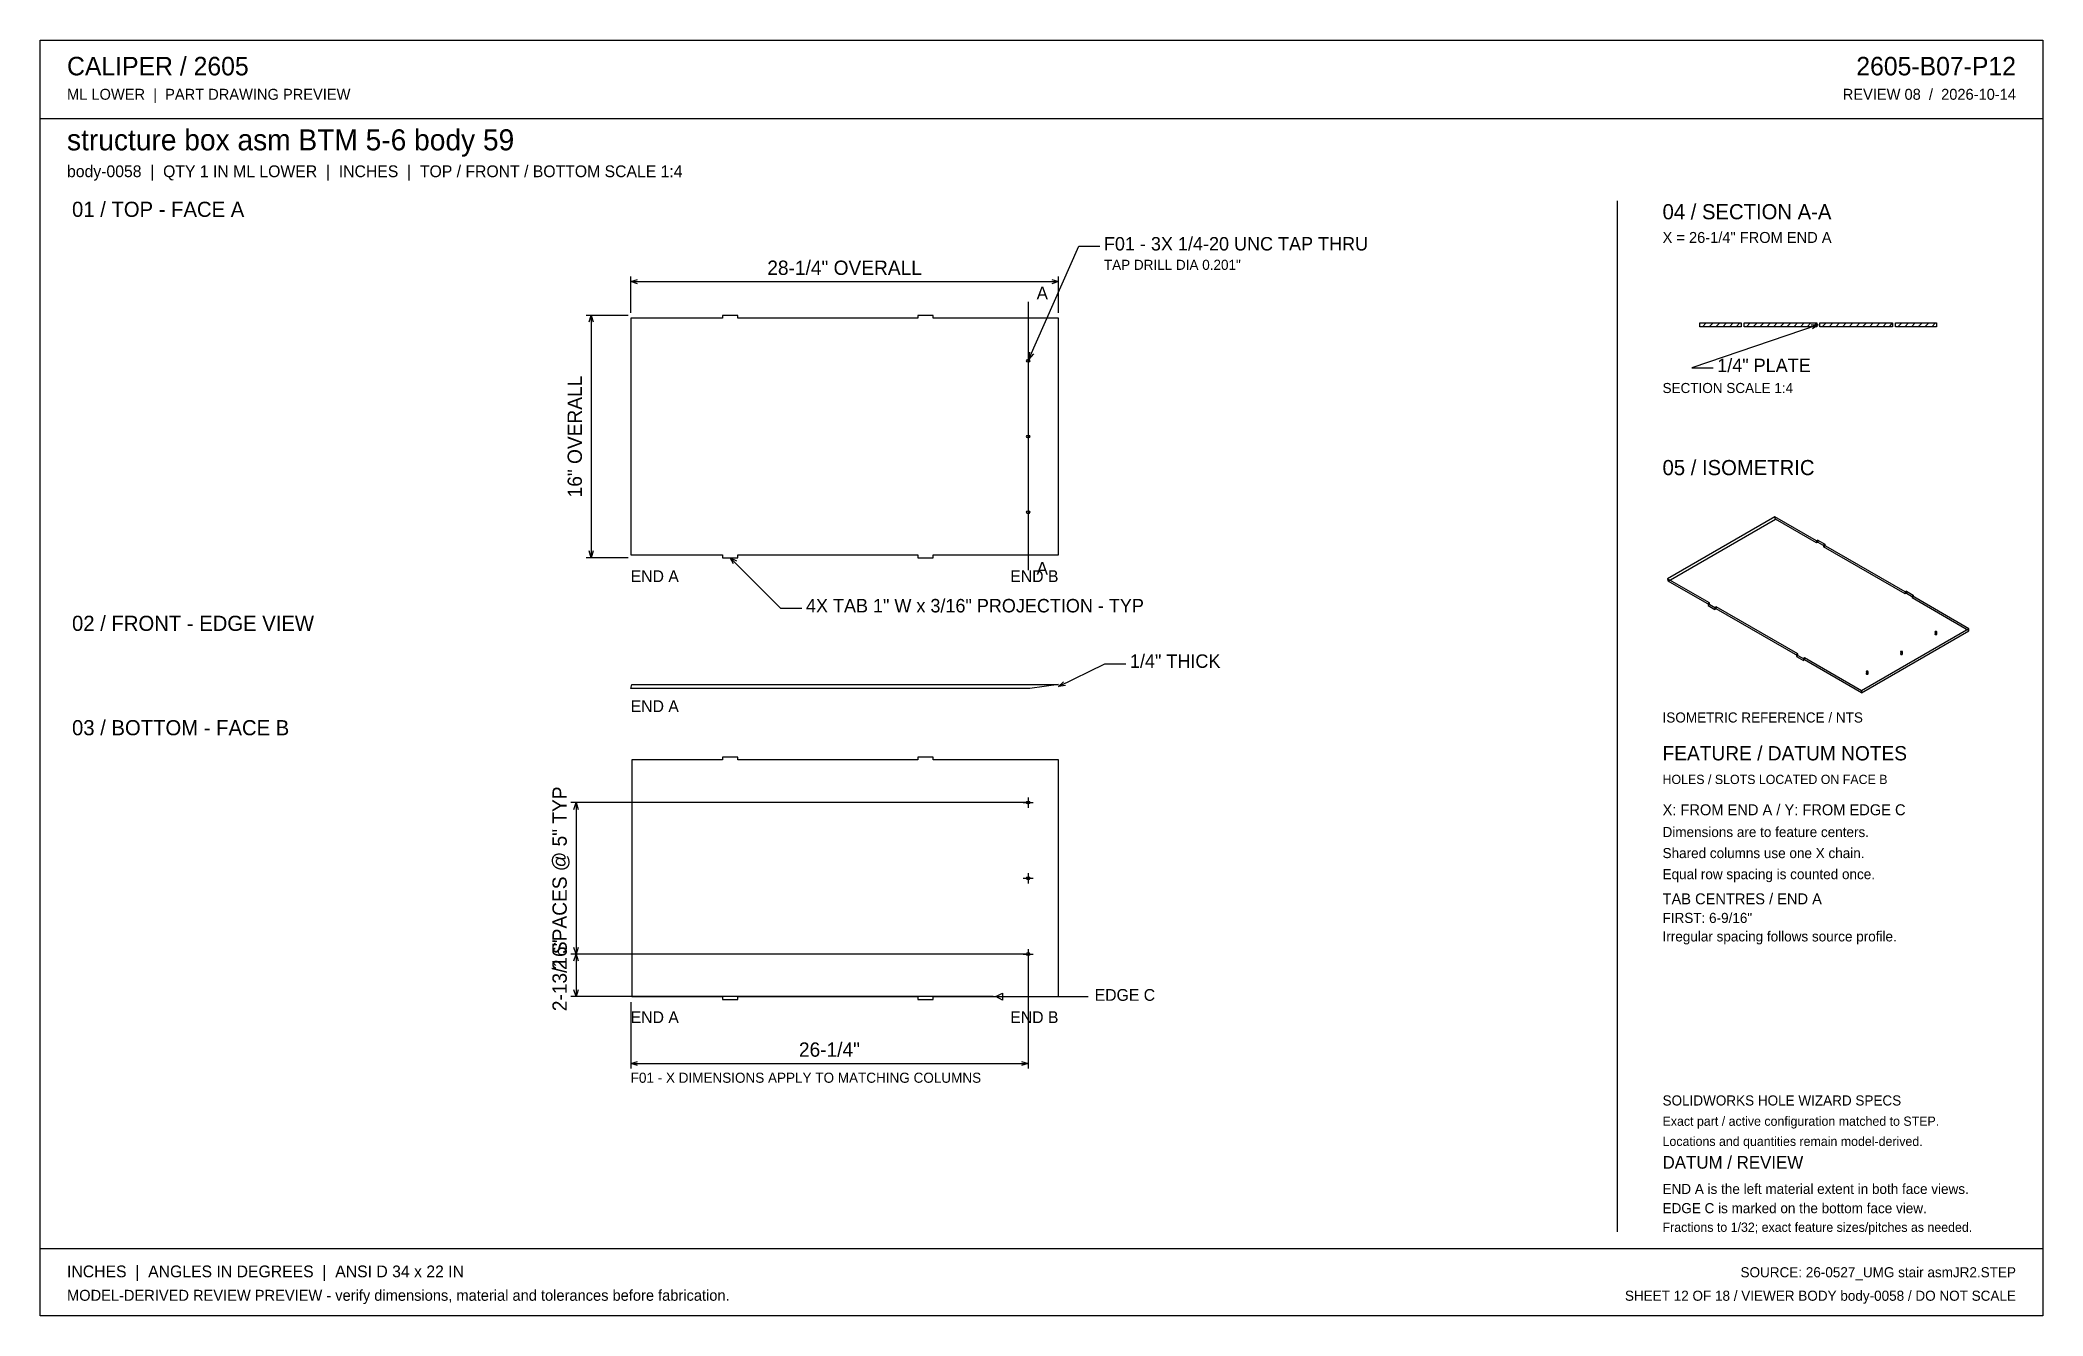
# Model space of a CAD drawing. Header units: inches. Extents: x 2 to 134, y 2 to 86.
import ezdxf
from ezdxf.enums import TextEntityAlignment as Align

# ---------------------------------------------------------------- set-up
doc = ezdxf.new("R2010")
doc.units = ezdxf.units.IN
doc.header["$MEASUREMENT"] = 0

msp = doc.modelspace()

# ---------------------------------------------------------------- linework, layer by layer
at = {"layer": 'ANNOTATION'}
for p, q in [((67.16, 65.04), (70.46, 72.5)), ((70.46, 72.5), (71.84, 72.5)), ((40.88, 68.11), (40.88, 70.5)), ((40.88, 70.17), (41.32, 70.31)), ((40.88, 70.17), (69.12, 70.17)), ((41.32, 70.03), (40.88, 70.17)), ((68.68, 70.31), (69.12, 70.17)), ((69.12, 70.17), (68.68, 70.03)), ((69.12, 68.11), (69.12, 70.5)), ((67.12, 68.83), (67.12, 51.11)), ((40.71, 67.94), (37.93, 67.94)), ((38.13, 67.5), (38.27, 67.94)), ((38.27, 67.94), (38.27, 51.94)), ((38.27, 67.94), (38.41, 67.5)), ((119.28, 67.32), (110.94, 64.47)), ((118.81, 67.31), (119.28, 67.32)), ((119.28, 67.32), (118.9, 67.04)), ((67.16, 65.04), (67.22, 65.5)), ((67.47, 65.39), (67.16, 65.04)), ((110.94, 64.47), (112.33, 64.47)), ((40.71, 51.94), (37.93, 51.94)), ((38.27, 51.94), (38.13, 52.39)), ((38.41, 52.39), (38.27, 51.94)), ((47.45, 51.94), (50.78, 48.61)), ((47.66, 51.53), (47.45, 51.94)), ((47.45, 51.94), (47.86, 51.73)), ((50.78, 48.61), (52.17, 48.61)), ((69.12, 43.43), (72.18, 44.94)), ((69.12, 43.43), (69.46, 43.75)), ((72.18, 44.94), (73.57, 44.94)), ((69.58, 43.5), (69.12, 43.43)), ((66.96, 35.78), (36.93, 35.78)), ((37.13, 35.33), (37.27, 35.78)), ((37.27, 35.78), (37.27, 25.78)), ((37.27, 35.78), (37.41, 35.33)), ((66.79, 35.78), (67.46, 35.78)), ((67.12, 36.11), (67.12, 35.44)), ((66.79, 30.78), (67.46, 30.78)), ((67.12, 31.11), (67.12, 30.44)), ((66.96, 25.78), (36.93, 25.78)), ((66.96, 25.78), (36.93, 25.78)), ((37.27, 25.78), (37.13, 26.22)), ((37.13, 25.33), (37.27, 25.78)), ((37.41, 26.22), (37.27, 25.78)), ((37.27, 25.78), (37.27, 22.97)), ((37.27, 25.78), (37.41, 25.33)), ((66.79, 25.78), (67.46, 25.78)), ((67.12, 26.11), (67.12, 25.44)), ((67.12, 25.61), (67.12, 18.22)), ((64.81, 22.97), (36.93, 22.97)), ((37.27, 22.97), (37.13, 23.41)), ((37.41, 23.41), (37.27, 22.97)), ((40.88, 22.61), (40.88, 18.22)), ((64.98, 22.97), (65.42, 23.19)), ((64.98, 22.97), (71.07, 22.97)), ((65.42, 22.74), (64.98, 22.97)), ((65.42, 23.19), (65.42, 22.74)), ((40.88, 18.56), (41.32, 18.69)), ((40.88, 18.56), (67.12, 18.56)), ((41.32, 18.42), (40.88, 18.56)), ((66.68, 18.69), (67.12, 18.56)), ((67.12, 18.56), (66.68, 18.42))]:
    msp.add_line(p, q, dxfattribs=at)
at = {"layer": 'OUTLINE'}
for p, q in [((1.89, 86.11), (134.11, 86.11)), ((1.89, 1.89), (1.89, 86.11)), ((134.11, 86.11), (134.11, 1.89)), ((1.89, 80.94), (134.11, 80.94)), ((106, 75.5), (106, 7.44)), ((46.95, 67.76), (40.88, 67.76)), ((40.88, 67.76), (40.88, 52.13)), ((47.95, 67.94), (46.95, 67.94)), ((46.95, 67.94), (46.95, 67.76)), ((47.95, 67.76), (47.95, 67.94)), ((59.84, 67.76), (47.95, 67.76)), ((60.84, 67.94), (59.84, 67.94)), ((59.84, 67.94), (59.84, 67.76)), ((60.84, 67.76), (60.84, 67.94)), ((69.12, 67.76), (60.84, 67.76)), ((69.12, 52.13), (69.12, 67.76)), ((111.47, 67.44), (114.18, 67.44)), ((111.47, 67.19), (111.47, 67.44)), ((111.63, 67.19), (111.88, 67.44)), ((112.08, 67.19), (112.33, 67.44)), ((112.52, 67.19), (112.77, 67.44)), ((112.97, 67.19), (113.22, 67.44)), ((113.41, 67.19), (113.66, 67.44)), ((113.85, 67.19), (114.1, 67.44)), ((114.18, 67.44), (114.18, 67.19)), ((114.38, 67.44), (119.18, 67.44)), ((114.38, 67.19), (114.38, 67.44)), ((114.54, 67.19), (114.79, 67.44)), ((114.99, 67.19), (115.24, 67.44)), ((115.43, 67.19), (115.68, 67.44)), ((115.88, 67.19), (116.13, 67.44)), ((116.32, 67.19), (116.57, 67.44)), ((116.77, 67.19), (117.02, 67.44)), ((117.21, 67.19), (117.46, 67.44)), ((117.66, 67.19), (117.91, 67.44)), ((118.1, 67.19), (118.35, 67.44)), ((118.54, 67.19), (118.79, 67.44)), ((118.99, 67.19), (119.18, 67.44)), ((119.18, 67.44), (119.18, 67.19)), ((119.38, 67.44), (124.18, 67.44)), ((119.38, 67.19), (119.38, 67.44)), ((119.54, 67.19), (119.79, 67.44)), ((119.99, 67.19), (120.24, 67.44)), ((120.43, 67.19), (120.68, 67.44)), ((120.88, 67.19), (121.13, 67.44)), ((121.32, 67.19), (121.57, 67.44)), ((121.77, 67.19), (122.02, 67.44)), ((122.21, 67.19), (122.46, 67.44)), ((122.66, 67.19), (122.91, 67.44)), ((123.1, 67.19), (123.35, 67.44)), ((123.54, 67.19), (123.79, 67.44)), ((123.99, 67.19), (124.18, 67.44)), ((124.18, 67.44), (124.18, 67.19)), ((124.38, 67.44), (127.09, 67.44)), ((124.38, 67.19), (124.38, 67.44)), ((124.54, 67.19), (124.79, 67.44)), ((124.99, 67.19), (125.24, 67.44)), ((125.43, 67.19), (125.68, 67.44)), ((125.88, 67.19), (126.13, 67.44)), ((126.32, 67.19), (126.57, 67.44)), ((126.77, 67.19), (127.02, 67.44)), ((127.09, 67.44), (127.09, 67.19)), ((114.18, 67.19), (111.47, 67.19)), ((119.18, 67.19), (114.38, 67.19)), ((124.18, 67.19), (119.38, 67.19)), ((127.09, 67.19), (124.38, 67.19)), ((116.42, 54.64), (109.33, 50.55)), ((109.37, 50.4), (116.45, 54.49)), ((119.17, 53.05), (116.42, 54.64)), ((116.45, 54.49), (116.42, 54.64)), ((119.17, 52.92), (116.45, 54.49)), ((119.25, 53.1), (119.17, 53.05)), ((119.17, 53.05), (119.17, 52.92)), ((119.25, 52.97), (119.17, 52.92)), ((119.25, 53.1), (119.71, 52.84)), ((119.25, 53.1), (119.25, 52.97)), ((119.25, 52.97), (119.71, 52.71)), ((40.88, 52.13), (46.95, 52.13)), ((46.95, 52.13), (46.95, 51.94)), ((46.95, 51.94), (47.95, 51.94)), ((47.95, 51.94), (47.95, 52.13)), ((47.95, 52.13), (59.84, 52.13)), ((59.84, 52.13), (59.84, 51.94)), ((59.84, 51.94), (60.84, 51.94)), ((60.84, 52.13), (69.12, 52.13)), ((60.84, 51.94), (60.84, 52.13)), ((119.71, 52.84), (119.62, 52.79)), ((119.62, 52.79), (119.62, 52.66)), ((125.01, 49.68), (119.62, 52.79)), ((119.71, 52.71), (119.62, 52.66)), ((125.01, 49.55), (119.62, 52.66)), ((119.71, 52.84), (119.71, 52.71)), ((112.09, 48.96), (109.33, 50.55)), ((109.33, 50.55), (109.37, 50.4)), ((112.09, 48.83), (109.37, 50.4)), ((112.09, 48.96), (112, 48.91)), ((112.09, 48.83), (112.09, 48.96)), ((125.1, 49.73), (125.01, 49.68)), ((125.01, 49.68), (125.01, 49.55)), ((125.1, 49.6), (125.01, 49.55)), ((125.1, 49.73), (125.1, 49.6)), ((125.1, 49.73), (125.55, 49.47)), ((125.1, 49.6), (125.55, 49.33)), ((125.55, 49.47), (125.47, 49.42)), ((125.47, 49.42), (125.47, 49.29)), ((129.22, 47.25), (125.47, 49.42)), ((125.55, 49.33), (125.47, 49.29)), ((129.22, 47.12), (125.47, 49.29)), ((125.55, 49.47), (125.55, 49.33)), ((112, 48.91), (112.45, 48.65)), ((112, 48.91), (112, 48.78)), ((112.09, 48.83), (112, 48.78)), ((112, 48.78), (112.45, 48.52)), ((112.54, 48.7), (112.45, 48.65)), ((112.45, 48.65), (112.45, 48.52)), ((112.54, 48.57), (112.45, 48.52)), ((112.54, 48.57), (112.54, 48.7)), ((117.93, 45.59), (112.54, 48.7)), ((117.93, 45.46), (112.54, 48.57)), ((129.22, 47.25), (122.14, 43.16)), ((122.14, 43.03), (129.22, 47.12)), ((126.99, 47.05), (126.98, 47.05)), ((126.98, 47.05), (126.98, 47.05)), ((126.98, 47.05), (126.98, 47.05)), ((126.98, 47.05), (126.98, 47.05)), ((126.98, 47.05), (126.98, 47.05)), ((126.98, 47.05), (126.98, 47.04)), ((126.98, 47.04), (126.98, 47.04)), ((126.98, 47.04), (126.98, 47.04)), ((126.98, 47.04), (126.98, 47.04)), ((126.98, 47.04), (126.98, 47.04)), ((126.98, 47.04), (126.98, 47.03)), ((126.98, 47.03), (126.98, 47.03)), ((126.98, 47.03), (126.98, 47.03)), ((126.98, 47.03), (126.98, 47.03)), ((126.98, 47.03), (126.98, 47.03)), ((126.98, 47.03), (126.98, 47.03)), ((126.98, 47.03), (126.98, 47.02)), ((126.98, 47.02), (126.98, 47.02)), ((126.98, 47.02), (126.98, 47.02)), ((126.98, 47.02), (126.98, 47.02)), ((126.98, 47.02), (126.98, 47.02)), ((126.98, 47.02), (126.99, 47.02)), ((126.99, 46.92), (126.98, 46.92)), ((126.98, 46.92), (126.98, 46.92)), ((126.98, 46.92), (126.98, 46.92)), ((126.98, 46.92), (126.98, 46.92)), ((126.98, 46.92), (126.98, 46.91)), ((126.98, 46.91), (126.98, 46.91)), ((126.98, 46.91), (126.98, 46.91)), ((126.98, 46.91), (126.98, 46.91)), ((126.98, 46.91), (126.98, 46.91)), ((126.98, 46.91), (126.98, 46.91)), ((126.98, 46.91), (126.98, 46.9)), ((126.98, 46.9), (126.98, 46.9)), ((126.98, 46.9), (126.98, 46.9)), ((126.98, 46.9), (126.98, 46.9)), ((126.98, 46.9), (126.98, 46.9)), ((126.98, 46.9), (126.98, 46.89)), ((126.98, 46.89), (126.98, 46.89)), ((126.98, 46.89), (126.98, 46.89)), ((126.98, 46.89), (126.98, 46.89)), ((126.98, 46.89), (126.98, 46.89)), ((126.98, 46.89), (126.98, 46.89)), ((126.98, 46.89), (126.99, 46.88)), ((127, 47.06), (126.99, 47.06)), ((126.99, 47.06), (126.99, 46.93)), ((126.99, 47.06), (126.99, 47.06)), ((126.99, 47.06), (126.99, 47.06)), ((126.99, 47.06), (126.99, 47.06)), ((126.99, 47.06), (126.99, 47.06)), ((126.99, 47.06), (126.99, 47.05)), ((126.99, 47.02), (126.99, 47.01)), ((126.99, 47.01), (126.99, 47.01)), ((126.99, 47.01), (126.99, 47.01)), ((126.99, 47.01), (126.99, 47.01)), ((126.99, 47.01), (126.99, 47.01)), ((126.99, 47.01), (127, 47.01)), ((127, 46.93), (126.99, 46.93)), ((126.99, 46.93), (126.99, 46.93)), ((126.99, 46.93), (126.99, 46.93)), ((126.99, 46.93), (126.99, 46.93)), ((126.99, 46.93), (126.99, 46.92)), ((126.99, 46.92), (126.99, 46.92)), ((126.99, 46.88), (126.99, 46.88)), ((126.99, 46.88), (126.99, 46.88)), ((126.99, 46.88), (126.99, 46.88)), ((126.99, 46.88), (126.99, 46.88)), ((126.99, 46.88), (126.99, 46.88)), ((126.99, 46.88), (127, 46.88)), ((127.01, 47.07), (127, 47.07)), ((127, 47.07), (127, 47.06)), ((127, 47.06), (127, 47.06)), ((127, 47.06), (127, 47.06)), ((127, 47.01), (127, 47.01)), ((127, 47.01), (127, 47)), ((127, 47), (127, 47)), ((127, 47), (127.01, 47)), ((127.01, 46.94), (127, 46.93)), ((127, 46.93), (127, 46.93)), ((127, 46.93), (127, 46.93)), ((127, 46.93), (127, 46.93)), ((127, 46.88), (127, 46.87)), ((127, 46.87), (127, 46.87)), ((127, 46.87), (127, 46.87)), ((127, 46.87), (127.01, 46.87)), ((127.02, 47.07), (127.01, 47.07)), ((127.01, 47.07), (127.01, 47.07)), ((127.01, 47.07), (127.01, 47.07)), ((127.01, 47), (127.01, 47)), ((127.01, 47), (127.01, 47)), ((127.01, 47), (127.02, 47)), ((127.02, 46.94), (127.01, 46.94)), ((127.01, 46.94), (127.01, 46.94)), ((127.01, 46.94), (127.01, 46.94)), ((127.01, 46.87), (127.01, 46.87)), ((127.01, 46.87), (127.01, 46.87)), ((127.01, 46.87), (127.02, 46.87)), ((127.03, 47.07), (127.02, 47.07)), ((127.02, 47.07), (127.02, 47.07)), ((127.02, 47.07), (127.02, 47.07)), ((127.02, 47.07), (127.02, 47.07)), ((127.02, 47), (127.02, 47)), ((127.02, 47), (127.02, 47)), ((127.02, 47), (127.02, 47)), ((127.02, 47), (127.03, 47)), ((127.03, 46.94), (127.02, 46.94)), ((127.02, 46.94), (127.02, 46.94)), ((127.02, 46.94), (127.02, 46.94)), ((127.02, 46.94), (127.02, 46.94)), ((127.02, 46.87), (127.02, 46.87)), ((127.02, 46.87), (127.02, 46.87)), ((127.02, 46.87), (127.02, 46.87)), ((127.02, 46.87), (127.03, 46.87)), ((127.04, 47.07), (127.03, 47.07)), ((127.03, 47.07), (127.03, 47.07)), ((127.03, 47.07), (127.03, 47.07)), ((127.03, 47), (127.03, 47)), ((127.03, 47), (127.03, 47)), ((127.03, 47), (127.04, 47)), ((127.04, 46.94), (127.03, 46.94)), ((127.03, 46.94), (127.03, 46.94)), ((127.03, 46.94), (127.03, 46.94)), ((127.03, 46.87), (127.03, 46.87)), ((127.03, 46.87), (127.03, 46.87)), ((127.03, 46.87), (127.04, 46.87)), ((127.05, 47.07), (127.04, 47.07)), ((127.04, 47.07), (127.04, 47.07)), ((127.04, 47.07), (127.04, 47.07)), ((127.04, 47), (127.04, 47)), ((127.04, 47), (127.04, 47)), ((127.04, 47), (127.05, 47)), ((127.05, 46.94), (127.04, 46.94)), ((127.04, 46.94), (127.04, 46.94)), ((127.04, 46.94), (127.04, 46.94)), ((127.04, 46.87), (127.04, 46.87)), ((127.04, 46.87), (127.04, 46.87)), ((127.04, 46.87), (127.05, 46.87)), ((127.06, 47.07), (127.05, 47.07)), ((127.05, 47.07), (127.05, 47.07)), ((127.05, 47.07), (127.05, 47.07)), ((127.05, 47), (127.05, 47)), ((127.05, 47), (127.05, 47)), ((127.05, 47), (127.06, 47)), ((127.06, 46.94), (127.05, 46.94)), ((127.05, 46.94), (127.05, 46.94)), ((127.05, 46.94), (127.05, 46.94)), ((127.05, 46.87), (127.05, 46.87)), ((127.05, 46.87), (127.05, 46.87)), ((127.05, 46.87), (127.06, 46.87)), ((127.07, 47.07), (127.06, 47.07)), ((127.06, 47.07), (127.06, 47.07)), ((127.06, 47.07), (127.06, 47.07)), ((127.06, 47), (127.06, 47)), ((127.06, 47), (127.06, 47)), ((127.06, 47), (127.07, 47)), ((127.07, 46.94), (127.06, 46.94)), ((127.06, 46.94), (127.06, 46.94)), ((127.06, 46.94), (127.06, 46.94)), ((127.06, 46.87), (127.06, 46.87)), ((127.06, 46.87), (127.06, 46.87)), ((127.06, 46.87), (127.07, 46.87)), ((127.08, 47.07), (127.07, 47.07)), ((127.07, 47.07), (127.07, 47.07)), ((127.07, 47.07), (127.07, 47.07)), ((127.07, 47.07), (127.07, 47.07)), ((127.07, 47), (127.07, 47)), ((127.07, 47), (127.07, 47)), ((127.07, 47), (127.07, 47)), ((127.07, 47), (127.08, 47)), ((127.08, 46.93), (127.07, 46.94)), ((127.07, 46.94), (127.07, 46.94)), ((127.07, 46.94), (127.07, 46.94)), ((127.07, 46.94), (127.07, 46.94)), ((127.07, 46.87), (127.07, 46.87)), ((127.07, 46.87), (127.07, 46.87)), ((127.07, 46.87), (127.07, 46.87)), ((127.07, 46.87), (127.08, 46.87)), ((127.08, 47.06), (127.08, 47.07)), ((127.09, 47.06), (127.08, 47.06)), ((127.08, 47.06), (127.08, 47.06)), ((127.08, 47.06), (127.08, 47.06)), ((127.08, 47), (127.08, 47.01)), ((127.08, 47.01), (127.08, 47.01)), ((127.08, 47.01), (127.09, 47.01)), ((127.08, 47), (127.08, 47)), ((127.09, 46.93), (127.08, 46.93)), ((127.08, 46.93), (127.08, 46.93)), ((127.08, 46.93), (127.08, 46.93)), ((127.08, 46.93), (127.08, 46.93)), ((127.08, 46.87), (127.08, 46.88)), ((127.08, 46.88), (127.09, 46.88)), ((127.08, 46.87), (127.08, 46.87)), ((127.08, 46.87), (127.08, 46.87)), ((127.1, 47.05), (127.09, 47.06)), ((127.09, 47.06), (127.09, 47.06)), ((127.09, 47.06), (127.09, 47.06)), ((127.09, 47.06), (127.09, 47.06)), ((127.09, 47.06), (127.09, 47.06)), ((127.09, 47.01), (127.1, 47.02)), ((127.09, 47.01), (127.09, 47.01)), ((127.09, 47.01), (127.09, 47.01)), ((127.09, 47.01), (127.09, 47.01)), ((127.09, 47.01), (127.09, 47.01)), ((127.09, 47.01), (127.09, 46.88)), ((127.09, 46.92), (127.09, 46.93)), ((127.09, 46.93), (127.09, 46.93)), ((127.09, 46.93), (127.09, 46.93)), ((127.09, 46.93), (127.09, 46.93)), ((127.1, 46.92), (127.09, 46.92)), ((127.09, 46.88), (127.09, 46.88)), ((127.09, 46.88), (127.09, 46.88)), ((127.09, 46.88), (127.09, 46.88)), ((127.09, 46.88), (127.09, 46.88)), ((127.09, 46.88), (127.1, 46.88)), ((127.1, 47.04), (127.1, 47.05)), ((127.1, 47.05), (127.1, 47.05)), ((127.1, 47.05), (127.1, 47.05)), ((127.1, 47.05), (127.1, 47.05)), ((127.1, 47.05), (127.1, 47.05)), ((127.1, 47.05), (127.1, 47.05)), ((127.1, 47.03), (127.1, 47.04)), ((127.1, 47.04), (127.1, 47.04)), ((127.1, 47.04), (127.1, 47.04)), ((127.1, 47.04), (127.1, 47.04)), ((127.1, 47.04), (127.1, 47.04)), ((127.1, 47.02), (127.1, 47.03)), ((127.1, 47.03), (127.1, 47.03)), ((127.1, 47.03), (127.1, 47.03)), ((127.1, 47.03), (127.1, 47.03)), ((127.1, 47.03), (127.1, 47.03)), ((127.1, 47.03), (127.1, 47.03)), ((127.1, 47.02), (127.1, 47.02)), ((127.1, 47.02), (127.1, 47.02)), ((127.1, 47.02), (127.1, 47.02)), ((127.1, 47.02), (127.1, 47.02)), ((127.1, 47.02), (127.1, 47.02)), ((127.1, 46.91), (127.1, 46.92)), ((127.1, 46.92), (127.1, 46.92)), ((127.1, 46.92), (127.1, 46.92)), ((127.1, 46.92), (127.1, 46.92)), ((127.1, 46.92), (127.1, 46.92)), ((127.1, 46.9), (127.1, 46.91)), ((127.1, 46.91), (127.1, 46.91)), ((127.1, 46.91), (127.1, 46.91)), ((127.1, 46.91), (127.1, 46.91)), ((127.1, 46.91), (127.1, 46.91)), ((127.1, 46.91), (127.1, 46.91)), ((127.1, 46.89), (127.1, 46.9)), ((127.1, 46.9), (127.1, 46.9)), ((127.1, 46.9), (127.1, 46.9)), ((127.1, 46.9), (127.1, 46.9)), ((127.1, 46.9), (127.1, 46.9)), ((127.1, 46.88), (127.1, 46.89)), ((127.1, 46.89), (127.1, 46.89)), ((127.1, 46.89), (127.1, 46.89)), ((127.1, 46.89), (127.1, 46.89)), ((127.1, 46.89), (127.1, 46.89)), ((127.1, 46.89), (127.1, 46.89)), ((129.22, 47.12), (129.22, 47.25)), ((117.93, 45.59), (117.84, 45.54)), ((117.84, 45.54), (117.84, 45.41)), ((117.84, 45.54), (118.3, 45.28)), ((117.93, 45.46), (117.84, 45.41)), ((117.84, 45.41), (118.3, 45.15)), ((117.93, 45.46), (117.93, 45.59)), ((118.38, 45.33), (118.3, 45.28)), ((118.3, 45.28), (118.3, 45.15)), ((118.38, 45.2), (118.3, 45.15)), ((122.14, 43.16), (118.38, 45.33)), ((118.38, 45.2), (118.38, 45.33)), ((122.14, 43.03), (118.38, 45.2)), ((124.72, 45.74), (124.71, 45.74)), ((124.71, 45.74), (124.71, 45.74)), ((124.71, 45.74), (124.71, 45.74)), ((124.71, 45.74), (124.71, 45.73)), ((124.71, 45.73), (124.71, 45.73)), ((124.71, 45.73), (124.71, 45.73)), ((124.71, 45.73), (124.71, 45.73)), ((124.71, 45.73), (124.71, 45.73)), ((124.71, 45.73), (124.71, 45.73)), ((124.71, 45.73), (124.71, 45.72)), ((124.71, 45.72), (124.71, 45.72)), ((124.71, 45.72), (124.71, 45.72)), ((124.71, 45.72), (124.71, 45.72)), ((124.71, 45.72), (124.71, 45.72)), ((124.71, 45.72), (124.71, 45.71)), ((124.71, 45.71), (124.71, 45.71)), ((124.71, 45.71), (124.71, 45.71)), ((124.71, 45.71), (124.72, 45.71)), ((124.72, 45.61), (124.71, 45.61)), ((124.71, 45.61), (124.71, 45.61)), ((124.71, 45.61), (124.71, 45.61)), ((124.71, 45.61), (124.71, 45.6)), ((124.71, 45.6), (124.71, 45.6)), ((124.71, 45.6), (124.71, 45.6)), ((124.71, 45.6), (124.71, 45.6)), ((124.71, 45.6), (124.71, 45.6)), ((124.71, 45.6), (124.71, 45.59)), ((124.71, 45.59), (124.71, 45.59)), ((124.71, 45.59), (124.71, 45.59)), ((124.71, 45.59), (124.71, 45.59)), ((124.71, 45.59), (124.71, 45.59)), ((124.71, 45.59), (124.71, 45.59)), ((124.71, 45.59), (124.71, 45.58)), ((124.71, 45.58), (124.71, 45.58)), ((124.71, 45.58), (124.71, 45.58)), ((124.71, 45.58), (124.72, 45.58)), ((124.73, 45.75), (124.72, 45.75)), ((124.72, 45.75), (124.72, 45.75)), ((124.72, 45.75), (124.72, 45.75)), ((124.72, 45.75), (124.72, 45.74)), ((124.72, 45.74), (124.72, 45.74)), ((124.72, 45.74), (124.72, 45.74)), ((124.72, 45.71), (124.72, 45.71)), ((124.72, 45.71), (124.72, 45.71)), ((124.72, 45.71), (124.72, 45.7)), ((124.72, 45.7), (124.72, 45.7)), ((124.72, 45.7), (124.72, 45.7)), ((124.72, 45.7), (124.73, 45.7)), ((124.73, 45.62), (124.72, 45.62)), ((124.72, 45.62), (124.72, 45.62)), ((124.72, 45.62), (124.72, 45.62)), ((124.72, 45.62), (124.72, 45.61)), ((124.72, 45.61), (124.72, 45.61)), ((124.72, 45.61), (124.72, 45.61)), ((124.72, 45.58), (124.72, 45.58)), ((124.72, 45.58), (124.72, 45.58)), ((124.72, 45.58), (124.72, 45.57)), ((124.72, 45.57), (124.72, 45.57)), ((124.72, 45.57), (124.72, 45.57)), ((124.72, 45.57), (124.73, 45.57)), ((124.74, 45.76), (124.73, 45.75)), ((124.73, 45.75), (124.73, 45.75)), ((124.73, 45.75), (124.73, 45.75)), ((124.73, 45.75), (124.73, 45.62)), ((124.73, 45.75), (124.73, 45.75)), ((124.73, 45.7), (124.73, 45.7)), ((124.73, 45.7), (124.73, 45.7)), ((124.73, 45.7), (124.73, 45.7)), ((124.73, 45.7), (124.74, 45.7)), ((124.73, 45.62), (124.73, 45.62)), ((124.74, 45.62), (124.73, 45.62)), ((124.73, 45.62), (124.73, 45.62)), ((124.73, 45.62), (124.73, 45.62)), ((124.73, 45.57), (124.73, 45.57)), ((124.73, 45.57), (124.73, 45.57)), ((124.73, 45.57), (124.73, 45.57)), ((124.73, 45.57), (124.74, 45.56)), ((124.75, 45.76), (124.74, 45.76)), ((124.74, 45.76), (124.74, 45.76)), ((124.74, 45.76), (124.74, 45.76)), ((124.74, 45.76), (124.74, 45.76)), ((124.74, 45.7), (124.74, 45.69)), ((124.74, 45.69), (124.74, 45.69)), ((124.74, 45.69), (124.74, 45.69)), ((124.74, 45.69), (124.75, 45.69)), ((124.75, 45.63), (124.74, 45.63)), ((124.74, 45.63), (124.74, 45.63)), ((124.74, 45.63), (124.74, 45.63)), ((124.74, 45.63), (124.74, 45.62)), ((124.74, 45.56), (124.74, 45.56)), ((124.74, 45.56), (124.74, 45.56)), ((124.74, 45.56), (124.74, 45.56)), ((124.74, 45.56), (124.75, 45.56)), ((124.76, 45.76), (124.75, 45.76)), ((124.75, 45.76), (124.75, 45.76)), ((124.75, 45.76), (124.75, 45.76)), ((124.75, 45.76), (124.75, 45.76)), ((124.75, 45.69), (124.75, 45.69)), ((124.75, 45.69), (124.75, 45.69)), ((124.75, 45.69), (124.75, 45.69)), ((124.75, 45.69), (124.76, 45.69)), ((124.76, 45.63), (124.75, 45.63)), ((124.75, 45.63), (124.75, 45.63)), ((124.75, 45.63), (124.75, 45.63)), ((124.75, 45.63), (124.75, 45.63)), ((124.75, 45.56), (124.75, 45.56)), ((124.75, 45.56), (124.75, 45.56)), ((124.75, 45.56), (124.75, 45.56)), ((124.75, 45.56), (124.76, 45.56)), ((124.77, 45.76), (124.76, 45.76)), ((124.76, 45.76), (124.76, 45.76)), ((124.76, 45.76), (124.76, 45.76)), ((124.76, 45.69), (124.76, 45.69)), ((124.76, 45.69), (124.76, 45.69)), ((124.76, 45.69), (124.77, 45.69)), ((124.77, 45.63), (124.76, 45.63)), ((124.76, 45.63), (124.76, 45.63)), ((124.76, 45.63), (124.76, 45.63)), ((124.76, 45.56), (124.76, 45.56)), ((124.76, 45.56), (124.76, 45.56)), ((124.76, 45.56), (124.77, 45.56)), ((124.78, 45.76), (124.77, 45.76)), ((124.77, 45.76), (124.77, 45.76)), ((124.77, 45.76), (124.77, 45.76)), ((124.77, 45.69), (124.77, 45.69)), ((124.77, 45.69), (124.77, 45.69)), ((124.77, 45.69), (124.78, 45.69)), ((124.78, 45.63), (124.77, 45.63)), ((124.77, 45.63), (124.77, 45.63)), ((124.77, 45.63), (124.77, 45.63)), ((124.77, 45.56), (124.77, 45.56)), ((124.77, 45.56), (124.77, 45.56)), ((124.77, 45.56), (124.78, 45.56)), ((124.79, 45.76), (124.78, 45.76)), ((124.78, 45.76), (124.78, 45.76)), ((124.78, 45.76), (124.78, 45.76)), ((124.78, 45.69), (124.78, 45.69)), ((124.78, 45.69), (124.78, 45.69)), ((124.78, 45.69), (124.79, 45.69)), ((124.79, 45.63), (124.78, 45.63)), ((124.78, 45.63), (124.78, 45.63)), ((124.78, 45.63), (124.78, 45.63)), ((124.78, 45.56), (124.78, 45.56)), ((124.78, 45.56), (124.78, 45.56)), ((124.78, 45.56), (124.79, 45.56)), ((124.8, 45.76), (124.79, 45.76)), ((124.79, 45.76), (124.79, 45.76)), ((124.79, 45.76), (124.79, 45.76)), ((124.79, 45.69), (124.79, 45.69)), ((124.79, 45.69), (124.79, 45.69)), ((124.79, 45.69), (124.8, 45.69)), ((124.8, 45.63), (124.79, 45.63)), ((124.79, 45.63), (124.79, 45.63)), ((124.79, 45.63), (124.79, 45.63)), ((124.79, 45.56), (124.79, 45.56)), ((124.79, 45.56), (124.79, 45.56)), ((124.79, 45.56), (124.8, 45.56)), ((124.81, 45.76), (124.8, 45.76)), ((124.8, 45.76), (124.8, 45.76)), ((124.8, 45.76), (124.8, 45.76)), ((124.8, 45.76), (124.8, 45.76)), ((124.8, 45.69), (124.8, 45.69)), ((124.8, 45.69), (124.8, 45.69)), ((124.8, 45.69), (124.8, 45.69)), ((124.8, 45.69), (124.81, 45.69)), ((124.81, 45.63), (124.8, 45.63)), ((124.8, 45.63), (124.8, 45.63)), ((124.8, 45.63), (124.8, 45.63)), ((124.8, 45.63), (124.8, 45.63)), ((124.8, 45.56), (124.8, 45.56)), ((124.8, 45.56), (124.8, 45.56)), ((124.8, 45.56), (124.8, 45.56)), ((124.8, 45.56), (124.81, 45.56)), ((124.81, 45.75), (124.81, 45.76)), ((124.81, 45.76), (124.81, 45.76)), ((124.81, 45.76), (124.81, 45.76)), ((124.82, 45.75), (124.81, 45.75)), ((124.81, 45.69), (124.81, 45.7)), ((124.81, 45.7), (124.81, 45.7)), ((124.81, 45.7), (124.82, 45.7)), ((124.81, 45.69), (124.81, 45.69)), ((124.81, 45.62), (124.81, 45.63)), ((124.81, 45.63), (124.81, 45.63)), ((124.82, 45.62), (124.81, 45.62)), ((124.81, 45.62), (124.81, 45.62)), ((124.81, 45.56), (124.81, 45.57)), ((124.81, 45.57), (124.82, 45.57)), ((124.81, 45.56), (124.81, 45.56)), ((124.81, 45.56), (124.81, 45.56)), ((124.83, 45.75), (124.82, 45.75)), ((124.82, 45.75), (124.82, 45.75)), ((124.82, 45.75), (124.82, 45.75)), ((124.82, 45.75), (124.82, 45.75)), ((124.82, 45.7), (124.82, 45.7)), ((124.82, 45.7), (124.82, 45.7)), ((124.82, 45.7), (124.83, 45.7)), ((124.82, 45.7), (124.82, 45.57)), ((124.82, 45.7), (124.82, 45.7)), ((124.83, 45.62), (124.82, 45.62)), ((124.82, 45.62), (124.82, 45.62)), ((124.82, 45.62), (124.82, 45.62)), ((124.82, 45.62), (124.82, 45.62)), ((124.82, 45.57), (124.82, 45.57)), ((124.82, 45.57), (124.82, 45.57)), ((124.82, 45.57), (124.82, 45.57)), ((124.82, 45.57), (124.83, 45.57)), ((124.83, 45.74), (124.83, 45.75)), ((124.83, 45.75), (124.83, 45.75)), ((124.84, 45.74), (124.83, 45.74)), ((124.83, 45.74), (124.83, 45.74)), ((124.83, 45.74), (124.83, 45.74)), ((124.83, 45.74), (124.83, 45.74)), ((124.83, 45.74), (124.83, 45.74)), ((124.83, 45.7), (124.83, 45.71)), ((124.83, 45.71), (124.83, 45.71)), ((124.83, 45.71), (124.83, 45.71)), ((124.83, 45.71), (124.83, 45.71)), ((124.83, 45.71), (124.83, 45.71)), ((124.83, 45.71), (124.84, 45.71)), ((124.83, 45.7), (124.83, 45.7)), ((124.83, 45.61), (124.83, 45.62)), ((124.83, 45.62), (124.83, 45.62)), ((124.84, 45.61), (124.83, 45.61)), ((124.83, 45.61), (124.83, 45.61)), ((124.83, 45.61), (124.83, 45.61)), ((124.83, 45.61), (124.83, 45.61)), ((124.83, 45.61), (124.83, 45.61)), ((124.83, 45.57), (124.83, 45.58)), ((124.83, 45.58), (124.83, 45.58)), ((124.83, 45.58), (124.83, 45.58)), ((124.83, 45.58), (124.83, 45.58)), ((124.83, 45.58), (124.83, 45.58)), ((124.83, 45.58), (124.84, 45.58)), ((124.83, 45.57), (124.83, 45.57)), ((124.84, 45.73), (124.84, 45.74)), ((124.84, 45.72), (124.84, 45.73)), ((124.84, 45.73), (124.84, 45.73)), ((124.84, 45.73), (124.84, 45.73)), ((124.84, 45.73), (124.84, 45.73)), ((124.84, 45.73), (124.84, 45.73)), ((124.84, 45.73), (124.84, 45.73)), ((124.84, 45.71), (124.84, 45.72)), ((124.84, 45.72), (124.84, 45.72)), ((124.84, 45.72), (124.84, 45.72)), ((124.84, 45.72), (124.84, 45.72)), ((124.84, 45.72), (124.84, 45.72)), ((124.84, 45.6), (124.84, 45.61)), ((124.84, 45.59), (124.84, 45.6)), ((124.84, 45.6), (124.84, 45.6)), ((124.84, 45.6), (124.84, 45.6)), ((124.84, 45.6), (124.84, 45.6)), ((124.84, 45.6), (124.84, 45.6)), ((124.84, 45.58), (124.84, 45.59)), ((124.84, 45.59), (124.84, 45.59)), ((124.84, 45.59), (124.84, 45.59)), ((124.84, 45.59), (124.84, 45.59)), ((124.84, 45.59), (124.84, 45.59)), ((124.84, 45.59), (124.84, 45.59)), ((122.45, 44.43), (122.44, 44.43)), ((122.44, 44.43), (122.44, 44.42)), ((122.44, 44.42), (122.44, 44.42)), ((122.44, 44.42), (122.44, 44.42)), ((122.44, 44.42), (122.44, 44.42)), ((122.44, 44.42), (122.44, 44.42)), ((122.44, 44.42), (122.44, 44.42)), ((122.44, 44.42), (122.44, 44.41)), ((122.44, 44.41), (122.44, 44.41)), ((122.44, 44.41), (122.44, 44.41)), ((122.44, 44.41), (122.44, 44.41)), ((122.44, 44.41), (122.45, 44.41)), ((122.45, 44.3), (122.44, 44.3)), ((122.44, 44.3), (122.44, 44.29)), ((122.44, 44.29), (122.44, 44.29)), ((122.44, 44.29), (122.44, 44.29)), ((122.44, 44.29), (122.44, 44.29)), ((122.44, 44.29), (122.44, 44.29)), ((122.44, 44.29), (122.44, 44.28)), ((122.44, 44.28), (122.44, 44.28)), ((122.44, 44.28), (122.44, 44.28)), ((122.44, 44.28), (122.44, 44.28)), ((122.44, 44.28), (122.44, 44.28)), ((122.44, 44.28), (122.45, 44.28)), ((122.46, 44.44), (122.45, 44.44)), ((122.45, 44.44), (122.45, 44.44)), ((122.45, 44.44), (122.45, 44.43)), ((122.45, 44.43), (122.45, 44.43)), ((122.45, 44.43), (122.45, 44.43)), ((122.45, 44.43), (122.45, 44.43)), ((122.45, 44.43), (122.45, 44.43)), ((122.45, 44.41), (122.45, 44.4)), ((122.45, 44.4), (122.45, 44.4)), ((122.45, 44.4), (122.45, 44.4)), ((122.45, 44.4), (122.45, 44.4)), ((122.45, 44.4), (122.45, 44.4)), ((122.45, 44.4), (122.45, 44.4)), ((122.45, 44.4), (122.46, 44.39)), ((122.46, 44.31), (122.45, 44.31)), ((122.45, 44.31), (122.45, 44.31)), ((122.45, 44.31), (122.45, 44.3)), ((122.45, 44.3), (122.45, 44.3)), ((122.45, 44.3), (122.45, 44.3)), ((122.45, 44.3), (122.45, 44.3)), ((122.45, 44.3), (122.45, 44.3)), ((122.45, 44.28), (122.45, 44.27)), ((122.45, 44.27), (122.45, 44.27)), ((122.45, 44.27), (122.45, 44.27)), ((122.45, 44.27), (122.45, 44.27)), ((122.45, 44.27), (122.45, 44.27)), ((122.45, 44.27), (122.45, 44.27)), ((122.45, 44.27), (122.46, 44.26)), ((122.47, 44.45), (122.46, 44.44)), ((122.46, 44.44), (122.46, 44.44)), ((122.46, 44.44), (122.46, 44.44)), ((122.46, 44.44), (122.46, 44.44)), ((122.46, 44.44), (122.46, 44.31)), ((122.46, 44.44), (122.46, 44.44)), ((122.46, 44.39), (122.46, 44.39)), ((122.46, 44.39), (122.46, 44.39)), ((122.46, 44.39), (122.46, 44.39)), ((122.46, 44.39), (122.46, 44.39)), ((122.46, 44.39), (122.47, 44.39)), ((122.46, 44.31), (122.46, 44.31)), ((122.46, 44.31), (122.46, 44.31)), ((122.46, 44.31), (122.46, 44.31)), ((122.47, 44.31), (122.46, 44.31)), ((122.46, 44.31), (122.46, 44.31)), ((122.46, 44.26), (122.46, 44.26)), ((122.46, 44.26), (122.46, 44.26)), ((122.46, 44.26), (122.46, 44.26)), ((122.46, 44.26), (122.46, 44.26)), ((122.46, 44.26), (122.47, 44.26)), ((122.48, 44.45), (122.47, 44.45)), ((122.47, 44.45), (122.47, 44.45)), ((122.47, 44.45), (122.47, 44.45)), ((122.47, 44.45), (122.47, 44.45)), ((122.47, 44.39), (122.47, 44.39)), ((122.47, 44.39), (122.47, 44.39)), ((122.47, 44.39), (122.47, 44.38)), ((122.47, 44.38), (122.48, 44.38)), ((122.48, 44.32), (122.47, 44.32)), ((122.47, 44.32), (122.47, 44.32)), ((122.47, 44.32), (122.47, 44.32)), ((122.47, 44.32), (122.47, 44.31)), ((122.47, 44.26), (122.47, 44.26)), ((122.47, 44.26), (122.47, 44.26)), ((122.47, 44.26), (122.47, 44.25)), ((122.47, 44.25), (122.48, 44.25)), ((122.49, 44.45), (122.48, 44.45)), ((122.48, 44.45), (122.48, 44.45)), ((122.48, 44.45), (122.48, 44.45)), ((122.48, 44.38), (122.48, 44.38)), ((122.48, 44.38), (122.48, 44.38)), ((122.48, 44.38), (122.49, 44.38)), ((122.49, 44.32), (122.48, 44.32)), ((122.48, 44.32), (122.48, 44.32)), ((122.48, 44.32), (122.48, 44.32)), ((122.48, 44.25), (122.48, 44.25)), ((122.48, 44.25), (122.48, 44.25)), ((122.48, 44.25), (122.49, 44.25)), ((122.5, 44.45), (122.49, 44.45)), ((122.49, 44.45), (122.49, 44.45)), ((122.49, 44.45), (122.49, 44.45)), ((122.49, 44.45), (122.49, 44.45)), ((122.49, 44.38), (122.49, 44.38)), ((122.49, 44.38), (122.49, 44.38)), ((122.49, 44.38), (122.49, 44.38)), ((122.49, 44.38), (122.5, 44.38)), ((122.5, 44.32), (122.49, 44.32)), ((122.49, 44.32), (122.49, 44.32)), ((122.49, 44.32), (122.49, 44.32)), ((122.49, 44.32), (122.49, 44.32)), ((122.49, 44.25), (122.49, 44.25)), ((122.49, 44.25), (122.49, 44.25)), ((122.49, 44.25), (122.49, 44.25)), ((122.49, 44.25), (122.5, 44.25)), ((122.51, 44.45), (122.5, 44.45)), ((122.5, 44.45), (122.5, 44.45)), ((122.5, 44.45), (122.5, 44.45)), ((122.5, 44.38), (122.5, 44.38)), ((122.5, 44.38), (122.5, 44.38)), ((122.5, 44.38), (122.51, 44.38)), ((122.51, 44.32), (122.5, 44.32)), ((122.5, 44.32), (122.5, 44.32)), ((122.5, 44.32), (122.5, 44.32)), ((122.5, 44.25), (122.5, 44.25)), ((122.5, 44.25), (122.5, 44.25)), ((122.5, 44.25), (122.51, 44.25)), ((122.52, 44.45), (122.51, 44.45)), ((122.51, 44.45), (122.51, 44.45)), ((122.51, 44.45), (122.51, 44.45)), ((122.51, 44.38), (122.51, 44.38)), ((122.51, 44.38), (122.51, 44.38)), ((122.51, 44.38), (122.52, 44.38)), ((122.52, 44.32), (122.51, 44.32)), ((122.51, 44.32), (122.51, 44.32)), ((122.51, 44.32), (122.51, 44.32)), ((122.51, 44.25), (122.51, 44.25)), ((122.51, 44.25), (122.51, 44.25)), ((122.51, 44.25), (122.52, 44.25)), ((122.53, 44.45), (122.52, 44.45)), ((122.52, 44.45), (122.52, 44.45)), ((122.52, 44.45), (122.52, 44.45)), ((122.52, 44.38), (122.52, 44.38)), ((122.52, 44.38), (122.52, 44.38)), ((122.52, 44.38), (122.53, 44.38)), ((122.53, 44.32), (122.52, 44.32)), ((122.52, 44.32), (122.52, 44.32)), ((122.52, 44.32), (122.52, 44.32)), ((122.52, 44.25), (122.52, 44.25)), ((122.52, 44.25), (122.52, 44.25)), ((122.52, 44.25), (122.53, 44.25)), ((122.54, 44.45), (122.53, 44.45)), ((122.53, 44.45), (122.53, 44.45)), ((122.53, 44.45), (122.53, 44.45)), ((122.53, 44.45), (122.53, 44.45)), ((122.53, 44.38), (122.53, 44.38)), ((122.53, 44.38), (122.53, 44.38)), ((122.53, 44.38), (122.53, 44.38)), ((122.53, 44.38), (122.54, 44.38)), ((122.54, 44.32), (122.53, 44.32)), ((122.53, 44.32), (122.53, 44.32)), ((122.53, 44.32), (122.53, 44.32)), ((122.53, 44.32), (122.53, 44.32)), ((122.53, 44.25), (122.53, 44.25)), ((122.53, 44.25), (122.53, 44.25)), ((122.53, 44.25), (122.53, 44.25)), ((122.53, 44.25), (122.54, 44.25)), ((122.55, 44.45), (122.54, 44.45)), ((122.54, 44.45), (122.54, 44.45)), ((122.54, 44.45), (122.54, 44.45)), ((122.54, 44.38), (122.54, 44.39)), ((122.54, 44.39), (122.55, 44.39)), ((122.54, 44.38), (122.54, 44.38)), ((122.55, 44.32), (122.54, 44.32)), ((122.54, 44.32), (122.54, 44.32)), ((122.54, 44.32), (122.54, 44.32)), ((122.54, 44.25), (122.54, 44.26)), ((122.54, 44.26), (122.55, 44.26)), ((122.54, 44.25), (122.54, 44.25)), ((122.55, 44.44), (122.55, 44.45)), ((122.55, 44.45), (122.55, 44.45)), ((122.56, 44.44), (122.55, 44.44)), ((122.55, 44.44), (122.55, 44.44)), ((122.55, 44.44), (122.55, 44.44)), ((122.55, 44.39), (122.55, 44.39)), ((122.55, 44.39), (122.55, 44.39)), ((122.55, 44.39), (122.55, 44.39)), ((122.55, 44.39), (122.55, 44.26)), ((122.55, 44.39), (122.55, 44.39)), ((122.55, 44.39), (122.56, 44.39)), ((122.55, 44.31), (122.55, 44.32)), ((122.56, 44.31), (122.55, 44.31)), ((122.55, 44.31), (122.55, 44.31)), ((122.55, 44.31), (122.55, 44.31)), ((122.55, 44.31), (122.55, 44.31)), ((122.55, 44.26), (122.55, 44.26)), ((122.55, 44.26), (122.55, 44.26)), ((122.55, 44.26), (122.55, 44.26)), ((122.55, 44.26), (122.55, 44.26)), ((122.55, 44.26), (122.56, 44.26)), ((122.56, 44.43), (122.56, 44.44)), ((122.56, 44.44), (122.56, 44.44)), ((122.56, 44.44), (122.56, 44.44)), ((122.56, 44.44), (122.56, 44.44)), ((122.57, 44.43), (122.56, 44.43)), ((122.56, 44.39), (122.56, 44.4)), ((122.56, 44.4), (122.56, 44.4)), ((122.56, 44.4), (122.56, 44.4)), ((122.56, 44.4), (122.57, 44.4)), ((122.56, 44.39), (122.56, 44.39)), ((122.56, 44.3), (122.56, 44.31)), ((122.56, 44.31), (122.56, 44.31)), ((122.56, 44.31), (122.56, 44.31)), ((122.56, 44.31), (122.56, 44.31)), ((122.57, 44.3), (122.56, 44.3)), ((122.56, 44.26), (122.56, 44.27)), ((122.56, 44.27), (122.56, 44.27)), ((122.56, 44.27), (122.56, 44.27)), ((122.56, 44.27), (122.57, 44.27)), ((122.56, 44.26), (122.56, 44.26)), ((122.57, 44.42), (122.57, 44.43)), ((122.57, 44.43), (122.57, 44.43)), ((122.57, 44.43), (122.57, 44.43)), ((122.57, 44.43), (122.57, 44.43)), ((122.57, 44.43), (122.57, 44.43)), ((122.57, 44.41), (122.57, 44.42)), ((122.57, 44.42), (122.57, 44.42)), ((122.57, 44.42), (122.57, 44.42)), ((122.57, 44.42), (122.57, 44.42)), ((122.57, 44.42), (122.57, 44.42)), ((122.57, 44.42), (122.57, 44.42)), ((122.57, 44.4), (122.57, 44.41)), ((122.57, 44.41), (122.57, 44.41)), ((122.57, 44.41), (122.57, 44.41)), ((122.57, 44.41), (122.57, 44.41)), ((122.57, 44.41), (122.57, 44.41)), ((122.57, 44.4), (122.57, 44.4)), ((122.57, 44.4), (122.57, 44.4)), ((122.57, 44.29), (122.57, 44.3)), ((122.57, 44.3), (122.57, 44.3)), ((122.57, 44.3), (122.57, 44.3)), ((122.57, 44.3), (122.57, 44.3)), ((122.57, 44.3), (122.57, 44.3)), ((122.57, 44.28), (122.57, 44.29)), ((122.57, 44.29), (122.57, 44.29)), ((122.57, 44.29), (122.57, 44.29)), ((122.57, 44.29), (122.57, 44.29)), ((122.57, 44.29), (122.57, 44.29)), ((122.57, 44.27), (122.57, 44.28)), ((122.57, 44.28), (122.57, 44.28)), ((122.57, 44.28), (122.57, 44.28)), ((122.57, 44.28), (122.57, 44.28)), ((122.57, 44.28), (122.57, 44.28)), ((122.57, 44.28), (122.57, 44.28)), ((122.57, 44.27), (122.57, 44.27)), ((122.57, 44.27), (122.57, 44.27)), ((40.88, 43.31), (40.95, 43.56)), ((67.22, 43.31), (40.88, 43.31)), ((40.95, 43.56), (69.12, 43.56)), ((69.12, 43.56), (67.22, 43.31)), ((122.14, 43.16), (122.14, 43.03)), ((46.95, 38.59), (40.95, 38.59)), ((40.95, 38.59), (40.95, 22.97)), ((47.95, 38.78), (46.95, 38.78)), ((46.95, 38.78), (46.95, 38.59)), ((47.95, 38.59), (47.95, 38.78)), ((59.84, 38.59), (47.95, 38.59)), ((60.84, 38.78), (59.84, 38.78)), ((59.84, 38.78), (59.84, 38.59)), ((60.84, 38.59), (60.84, 38.78)), ((69.12, 38.59), (60.84, 38.59)), ((69.12, 22.97), (69.12, 38.59)), ((40.95, 22.97), (46.95, 22.97)), ((46.95, 22.97), (46.95, 22.78)), ((46.95, 22.78), (47.95, 22.78)), ((47.95, 22.78), (47.95, 22.97)), ((47.95, 22.97), (59.84, 22.97)), ((59.84, 22.97), (59.84, 22.78)), ((59.84, 22.78), (60.84, 22.78)), ((60.84, 22.97), (69.12, 22.97)), ((60.84, 22.78), (60.84, 22.97)), ((1.89, 6.33), (134.11, 6.33)), ((134.11, 1.89), (1.89, 1.89))]:
    msp.add_line(p, q, dxfattribs=at)
for centre in [(67.12, 64.94), (67.12, 59.94), (67.12, 54.94), (67.12, 35.78), (67.12, 30.78), (67.12, 25.78)]:
    msp.add_circle(centre, 0.1, dxfattribs=at)

# ---------------------------------------------------------------- texts
at = {"layer": 'ANNOTATION'}
for s, height, p in [('CALIPER / 2605', 1.2222, (3.67, 83.78)), ('ML LOWER  |  PART DRAWING PREVIEW', 0.7222, (3.67, 82.17)), ('structure box asm BTM 5-6 body 59', 1.3889, (3.67, 78.83)), ('body-0058  |  QTY 1 IN ML LOWER  |  INCHES  |  TOP / FRONT / BOTTOM SCALE 1:4', 0.7778, (3.67, 77.06)), ('01 / TOP - FACE A', 1, (4, 74.44)), ('04 / SECTION A-A', 1, (109, 74.28)), ('F01 - 3X 1/4-20 UNC TAP THRU', 0.8889, (72.12, 72.22)), ('X = 26-1/4" FROM END A', 0.7222, (109, 72.72)), ('TAP DRILL DIA 0.201"', 0.6667, (72.12, 70.94)), ('A', 0.833, (67.68, 69)), ('1/4" PLATE', 0.889, (112.61, 64.19)), ('SECTION SCALE 1:4', 0.6667, (109, 62.81)), ('05 / ISOMETRIC', 1, (109, 57.39)), ('A', 0.833, (67.68, 50.83)), ('END A', 0.778, (40.88, 50.33)), ('4X TAB 1" W x 3/16" PROJECTION - TYP', 0.8889, (52.45, 48.33)), ('02 / FRONT - EDGE VIEW', 1, (4, 47.11)), ('1/4" THICK', 0.889, (73.84, 44.67)), ('END A', 0.778, (40.88, 41.75)), ('03 / BOTTOM - FACE B', 1, (4, 40.22)), ('ISOMETRIC REFERENCE / NTS', 0.6667, (109, 41.06)), ('FEATURE / DATUM NOTES', 0.9444, (109, 38.56)), ('HOLES / SLOTS LOCATED ON FACE B', 0.6111, (109, 37)), ('X: FROM END A / Y: FROM EDGE C', 0.7222, (109, 34.94)), ('Dimensions are to feature centers.', 0.6667, (109, 33.5)), ('Shared columns use one X chain.', 0.6667, (109, 32.11)), ('Equal row spacing is counted once.', 0.6667, (109, 30.72)), ('TAB CENTRES / END A', 0.7222, (109, 29.06)), ('FIRST: 6-9/16"', 0.6667, (109, 27.83)), ('Irregular spacing follows source profile.', 0.6667, (109, 26.61)), ('EDGE C', 0.778, (71.51, 22.69)), ('END A', 0.778, (40.88, 21.22)), ('F01 - X DIMENSIONS APPLY TO MATCHING COLUMNS', 0.6667, (40.88, 17.28)), ('SOLIDWORKS HOLE WIZARD SPECS', 0.6667, (109, 15.78)), ('Exact part / active configuration matched to STEP.', 0.6111, (109, 14.44)), ('Locations and quantities remain model-derived.', 0.6111, (109, 13.11)), ('DATUM / REVIEW', 0.8333, (109, 11.61)), ('END A is the left material extent in both face views.', 0.6667, (109, 9.94)), ('EDGE C is marked on the bottom face view.', 0.6667, (109, 8.67)), ('Fractions to 1/32; exact feature sizes/pitches as needed.', 0.6111, (109, 7.44)), ('INCHES  |  ANGLES IN DEGREES  |  ANSI D 34 x 22 IN', 0.7778, (3.67, 4.44)), ('MODEL-DERIVED REVIEW PREVIEW - verify dimensions, material and tolerances before fabrication.', 0.7222, (3.67, 2.89))]:
    msp.add_text(s, height=height, dxfattribs=at).set_placement(p)
for s, height, p in [('2605-B07-P12', 1.2222, (132.33, 83.78)), ('REVIEW 08  /  2026-10-14', 0.7222, (132.33, 82.17)), ('END B', 0.778, (69.12, 50.33)), ('END B', 0.778, (69.12, 21.22)), ('SOURCE: 26-0527_UMG stair asmJR2.STEP', 0.6667, (132.33, 4.44)), ('SHEET 12 OF 18 / VIEWER BODY body-0058 / DO NOT SCALE', 0.6667, (132.33, 2.89))]:
    msp.add_text(s, height=height, dxfattribs=at).set_placement(p, align=Align.RIGHT)
for s, height, p in [('28-1/4" OVERALL', 0.9444, (55, 70.61)), ('26-1/4"', 0.944, (54, 19))]:
    msp.add_text(s, height=height, dxfattribs=at).set_placement(p, align=Align.CENTER)
for s, height, p in [('16" OVERALL', 0.9444, (37.66, 59.94)), ('2 SPACES @ 5" TYP', 0.9444, (36.66, 30.78)), ('2-13/16"', 0.944, (36.66, 24.37))]:
    msp.add_text(s, height=height, rotation=90, dxfattribs=at).set_placement(p, align=Align.CENTER)

doc.saveas('drawing.dxf')
